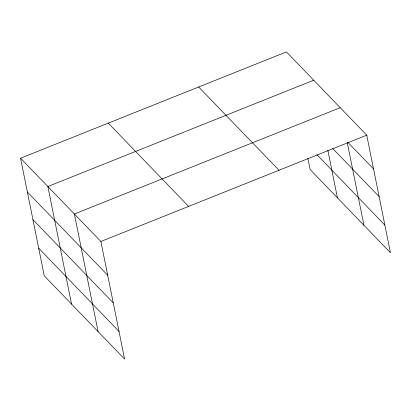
<?xml version="1.0" encoding="UTF-8"?>
<svg xmlns="http://www.w3.org/2000/svg" width="411" height="411" viewBox="0 0 411 411"><rect width="100%" height="100%" fill="white"/><g stroke="black" fill="none" stroke-linecap="round" stroke-linejoin="round"><path stroke-width="0.62" d="M20.55 158.225L100.885 241.478L124.595 359.086L44.265 275.832L20.55 158.225L286.405 51.914L366.735 135.168L390.45 252.775L310.115 169.522L307.834 158.204M313.716 80.222L47.861 186.532L71.576 304.135M340.226 107.697L74.376 214.008L98.085 331.61M100.885 241.478L366.735 135.168M347.922 142.396L373.548 168.957M332.735 148.535L379.127 196.617M316.876 154.644L384.871 225.115M198.672 86.998L279.007 170.252M108.283 123.146L188.613 206.399M27.362 192.009L107.697 275.262M32.942 219.669L113.272 302.922M38.685 248.172L119.02 331.425M347.295 142.74L363.941 225.3M327.855 150.339L337.431 197.825"/></g></svg>
